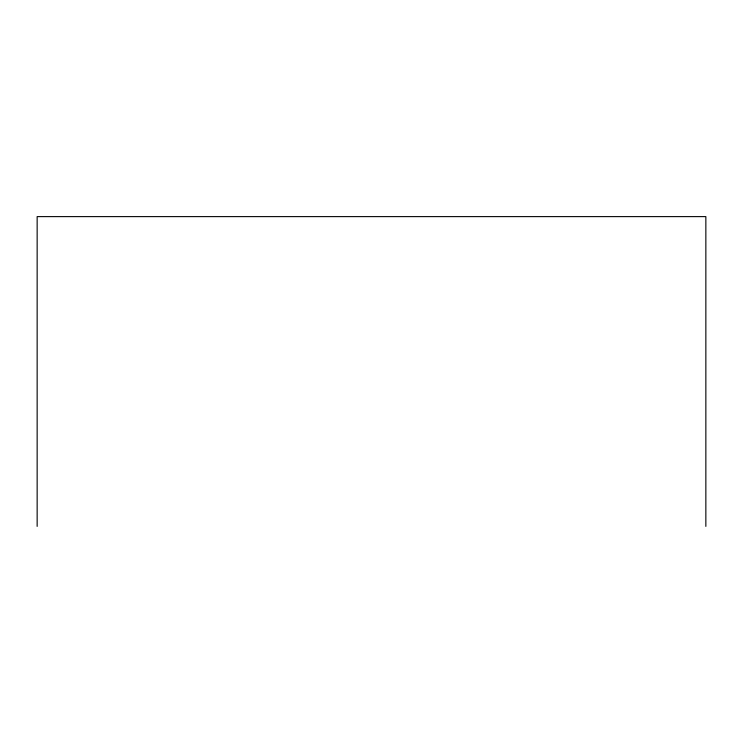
<?xml version="1.0" encoding="UTF-8"?>
<svg xmlns="http://www.w3.org/2000/svg" width="743" height="743" viewBox="0 0 743 743"><rect width="100%" height="100%" fill="white"/><g stroke="black" fill="none" stroke-linecap="round" stroke-linejoin="round"><path stroke-width="1.11" d="M705.85 526.388L705.85 216.612L37.15 216.612L37.15 526.388"/></g></svg>
